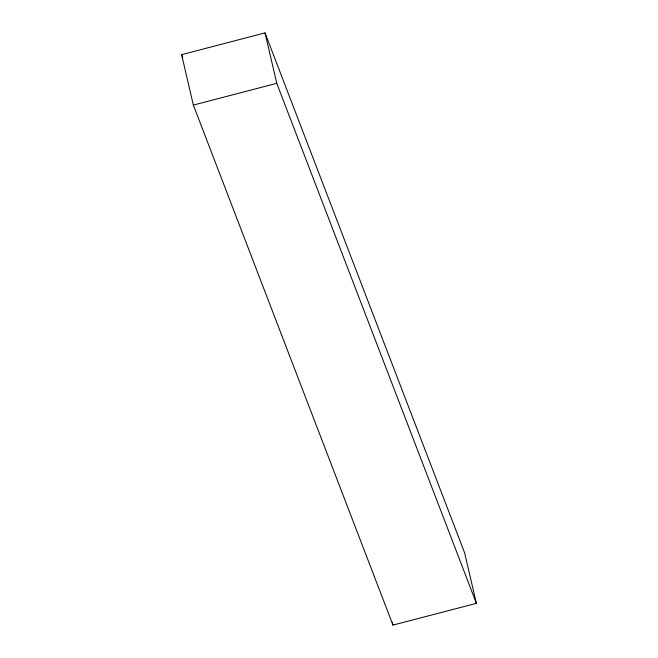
<?xml version="1.0" encoding="UTF-8"?>
<svg xmlns="http://www.w3.org/2000/svg" width="658" height="658" viewBox="0 0 658 658"><rect width="100%" height="100%" fill="white"/><g stroke="black" fill="none" stroke-linecap="round" stroke-linejoin="round"><path stroke-width="0.99" d="M181.616 54.655L265.026 32.9L464.647 552.917L476.384 603.345L392.974 625.1L193.353 105.083L181.616 54.655L182.727 57.534M193.353 105.083L276.763 83.327L476.384 603.345M265.026 32.9L276.763 83.327M392.283 622.131L392.974 625.1"/></g></svg>
